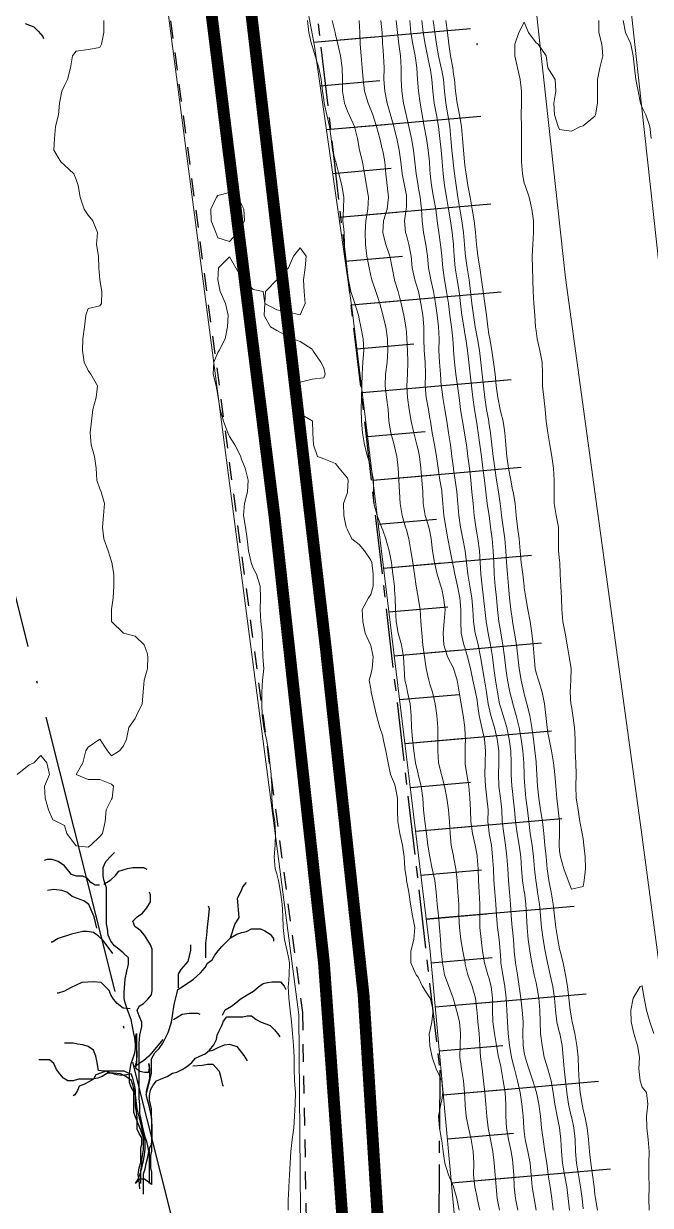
# Model space of a CAD drawing. Header units: centimetres. Extents: x 0 to 642158, y -847 to 649707.
# Drawn here: x 617096.5 to 617123.1, y 621126.5 to 621176.6 of the extents above; entities that cross this region are included whole.
import ezdxf

# ---------------------------------------------------------------- set-up
doc = ezdxf.new("R2010")
doc.units = ezdxf.units.CM
doc.header["$MEASUREMENT"] = 0
for name, pattern in [('ACAD_ISO04W100', [30, 24, -3, 0, -3]), ('CENTERX2', [4, 2.5, -0.5, 0.5, -0.5]), ('JIS_02_0.7', [1.35, 0.75, -0.6])]:
    doc.linetypes.add(name, pattern=pattern)
for name, color, linetype, lineweight in [('MEV_environnement_V', 7, 'Continuous', 20), ('MEV_schema paysager_V', 7, 'Continuous', 20), ('MEV_vegetal_V', 7, 'Continuous', 25), ('WAL_parcellaire agricole', 7, 'JIS_02_0.7', 25), ('WAL_topographie 0.5', 253, 'Continuous', 20)]:
    doc.layers.add(name, color=color, linetype=linetype, lineweight=lineweight)
doc.layers.add('MEV_schema paysager_Ha', color=7, linetype='Continuous', lineweight=25, transparency=0.13)
doc.layers.add('SPW_parcellaire cadastral', color=7, linetype='CENTERX2', lineweight=25, true_color=0xff0542)
doc.linetypes.add('FENCELINE1', pattern='A,6.35,-2.54,[133,ltypeshp.shx,S=2.54,R=0,X=-2.54,Y=0],-2.54,25.4', length=36.83)
doc.linetypes.add('TRACKS', pattern='A,0.15,[130,ltypeshp.shx,S=0.25,R=0,X=0,Y=0],0.15', length=0.3)
picture_1 = doc.add_image_def('image2.png', size_in_pixel=(6614, 11023))

# ---------------------------------------------------------------- blocks, each defined once
blk = doc.blocks.new('legende vegetal')
at = {"linetype": 'ACAD_ISO04W100', "ltscale": 0.5}
blk.add_lwpolyline([(617086.327, 621190.92), (617103.054, 621124.304)], dxfattribs=at)
at = {"layer": 'MEV_vegetal_V'}
for points in [[(617096.481, 621176.44), (617096.668, 621176.365), (617096.854, 621176.291), (617097.041, 621176.104), (617097.227, 621175.881), (617097.265, 621175.806)], [(617099.638, 621139.862), (617099.451, 621139.862), (617099.265, 621139.974), (617099.115, 621140.16), (617098.929, 621140.235), (617098.668, 621140.235), (617098.444, 621140.309), (617098.146, 621140.682), (617097.885, 621140.869), (617097.624, 621140.943), (617097.4, 621140.943), (617097.288, 621140.906)], [(617101.39, 621127.189), (617101.39, 621127.748), (617101.428, 621127.972), (617101.428, 621128.195), (617101.465, 621128.382), (617101.502, 621128.643), (617101.502, 621129.127), (617101.39, 621129.462), (617101.278, 621129.723), (617101.166, 621130.022), (617101.092, 621130.208), (617101.092, 621131.103), (617100.98, 621131.289), (617100.905, 621131.475), (617100.905, 621131.885), (617100.98, 621132.295), (617101.055, 621132.482), (617101.129, 621132.743), (617101.166, 621132.929), (617101.166, 621133.115), (617101.129, 621133.376), (617101.092, 621133.563), (617101.017, 621133.936), (617100.98, 621134.159), (617100.905, 621134.346), (617100.831, 621134.569), (617100.719, 621134.867), (617100.681, 621135.054), (617100.681, 621135.315), (617100.719, 621135.874), (617100.794, 621136.209), (617100.868, 621136.508), (617100.868, 621136.769), (617100.644, 621136.992), (617100.458, 621137.141), (617100.271, 621137.29), (617100.123, 621137.477), (617100.01, 621137.738), (617099.973, 621137.999), (617099.936, 621138.222), (617099.936, 621139.75), (617099.824, 621140.086), (617099.787, 621140.272), (617099.787, 621140.608), (617099.899, 621140.869), (617100.123, 621141.092), (617100.271, 621141.241)], [(617099.824, 621139.899), (617100.123, 621140.086), (617100.309, 621140.272), (617100.458, 621140.459), (617100.831, 621140.57), (617101.055, 621140.608), (617101.502, 621140.608), (617101.651, 621140.533)], [(617105.194, 621137.626), (617105.38, 621138.185), (617105.566, 621138.483), (617105.492, 621139.303), (617105.641, 621139.601), (617105.716, 621139.788), (617105.865, 621139.974)], [(617099.526, 621138.036), (617099.414, 621138.52), (617099.19, 621139.042), (617098.966, 621139.191), (617098.668, 621139.303), (617098.481, 621139.378), (617098.258, 621139.564), (617098.034, 621139.638), (617097.699, 621139.676), (617097.438, 621139.638)], [(617101.502, 621126.742), (617101.502, 621127.599), (617101.576, 621127.823), (617101.614, 621128.046), (617101.689, 621128.307), (617101.726, 621128.568), (617101.689, 621128.792), (617101.651, 621128.978), (617101.576, 621129.164), (617101.502, 621129.462), (617101.465, 621129.649), (617101.39, 621129.984), (617101.353, 621130.171), (617101.353, 621130.543), (617101.315, 621130.804), (617101.315, 621133.153), (617101.353, 621133.488), (617101.39, 621133.675), (617101.428, 621133.861), (617101.428, 621134.047), (617101.315, 621134.308), (617101.241, 621134.532), (617101.315, 621134.718), (617101.502, 621134.83), (617101.689, 621135.017), (617101.838, 621135.203), (617101.875, 621135.389), (617101.875, 621137.141), (617101.8, 621137.328), (617101.689, 621137.514), (617101.539, 621137.738), (617101.39, 621137.924), (617101.129, 621138.11), (617101.055, 621138.334), (617101.241, 621138.52), (617101.465, 621138.67), (617101.651, 621138.893), (617101.8, 621139.154), (617101.8, 621139.452), (617101.763, 621139.564)], [(617104.149, 621136.769), (617104.149, 621137.402), (617104.187, 621137.738), (617104.224, 621138.073), (617104.261, 621138.446), (617104.299, 621138.856), (617104.261, 621138.967)], [(617100.197, 621136.955), (617099.787, 621137.514), (617099.6, 621137.7), (617099.376, 621137.85), (617099.115, 621137.887), (617098.929, 621137.887), (617098.444, 621137.775), (617097.885, 621137.589), (617097.624, 621137.439), (617097.587, 621137.439)], [(617101.614, 621130.953), (617101.726, 621131.401), (617101.838, 621131.885), (617101.838, 621132.482), (617101.987, 621132.743), (617102.173, 621132.929), (617102.323, 621133.153), (617102.546, 621133.6), (617102.695, 621134.047), (617102.733, 621134.308), (617102.807, 621134.793), (617102.919, 621135.24), (617102.956, 621135.427), (617103.18, 621135.576), (617103.628, 621135.874), (617103.926, 621136.135), (617104.112, 621136.358), (617104.224, 621136.545), (617104.41, 621136.694), (617104.523, 621136.88), (617104.671, 621137.067), (617104.821, 621137.253), (617105.007, 621137.439), (617105.194, 621137.626), (617105.455, 621137.775), (617105.678, 621137.85), (617105.865, 621137.887), (617106.089, 621137.999), (617106.461, 621137.999), (617106.648, 621137.924), (617106.871, 621137.775), (617107.021, 621137.589), (617107.021, 621137.477)], [(617102.994, 621135.501), (617102.994, 621136.098), (617103.105, 621136.284), (617103.404, 621136.619), (617103.515, 621137.104), (617103.515, 621137.328)], [(617100.943, 621134.606), (617100.644, 621134.644), (617100.383, 621134.83), (617100.234, 621135.017), (617100.123, 621135.203), (617100.048, 621135.389), (617099.712, 621135.725), (617099.376, 621135.762), (617098.892, 621135.725), (617098.407, 621135.501), (617098.146, 621135.352), (617097.885, 621135.277), (617097.848, 621135.277)], [(617104.858, 621134.346), (617104.97, 621134.569), (617105.231, 621134.718), (617105.418, 621134.867), (617105.604, 621135.017), (617105.902, 621135.203), (617106.163, 621135.352), (617106.387, 621135.538), (617106.573, 621135.687), (617106.76, 621135.725), (617106.946, 621135.762), (617107.319, 621135.762), (617107.468, 621135.576), (617107.543, 621135.427)], [(617101.763, 621127.189), (617101.763, 621128.68), (617101.838, 621128.866), (617101.875, 621129.09), (617101.875, 621129.611), (617101.838, 621130.059), (617101.838, 621130.357), (617101.763, 621130.73), (617101.763, 621130.916), (617101.8, 621131.177), (617101.912, 621131.363), (617102.061, 621131.55), (617102.323, 621131.662), (617102.509, 621131.736), (617102.733, 621131.885), (617102.919, 621131.923), (617103.143, 621132.034), (617103.329, 621132.146), (617103.553, 621132.333), (617103.702, 621132.519), (617103.889, 621132.594), (617104.112, 621132.705), (617104.299, 621132.855), (617104.485, 621133.078), (617104.597, 621133.302), (617104.634, 621133.488), (617104.709, 621133.675), (617104.821, 621133.898), (617104.895, 621134.085), (617105.044, 621134.271), (617105.716, 621134.271), (617105.902, 621134.308), (617106.089, 621134.308), (617106.275, 621134.159), (617106.499, 621134.047), (617106.685, 621133.973), (617106.871, 621133.898), (617107.058, 621133.712), (617107.244, 621133.488), (617107.282, 621133.414)], [(617102.77, 621134.159), (617103.143, 621134.383), (617103.441, 621134.42), (617103.814, 621134.42), (617103.889, 621134.383)], [(617102.323, 621133.302), (617101.912, 621132.817), (617101.726, 621132.594), (617101.502, 621132.407), (617101.315, 621132.295), (617101.129, 621132.146), (617101.204, 621132.333), (617101.241, 621132.594), (617101.241, 621132.78), (617101.204, 621132.966), (617101.204, 621133.19), (617101.166, 621133.376), (617101.204, 621133.563), (617101.204, 621132.37), (617101.166, 621132.109), (617101.353, 621131.96), (617101.539, 621131.923), (617101.726, 621131.923), (617101.763, 621132.109), (617101.726, 621132.295), (617101.763, 621132.072), (617101.763, 621131.662), (617101.689, 621131.363), (617101.614, 621131.103), (617101.614, 621130.916), (617101.726, 621130.506), (617101.838, 621129.947), (617101.838, 621128.568), (617101.8, 621128.382), (617101.8, 621127.86), (617101.838, 621127.673), (617101.838, 621127.152), (617101.539, 621127.375), (617101.353, 621127.375), (617101.166, 621127.189), (617101.278, 621127.375), (617101.39, 621127.673), (617101.428, 621127.86), (617101.502, 621128.158), (617101.539, 621128.419), (617101.576, 621128.643), (617101.576, 621129.015), (617101.465, 621129.425), (617101.39, 621129.761), (617101.315, 621130.022), (617101.241, 621130.357), (617101.166, 621130.953), (617101.166, 621131.14), (617101.129, 621131.326), (617101.055, 621131.662), (617100.98, 621131.848), (617100.794, 621131.811), (617100.57, 621131.774), (617100.383, 621131.811), (617100.123, 621131.885), (617099.899, 621131.96), (617099.675, 621131.885), (617099.488, 621131.811), (617099.376, 621131.624), (617099.19, 621131.513), (617098.966, 621131.401), (617098.78, 621131.326), (617098.705, 621131.14), (617098.594, 621130.953), (617098.519, 621130.916)], [(617100.868, 621131.885), (617100.681, 621131.96), (617099.824, 621131.96), (617099.6, 621131.997), (617099.526, 621132.407), (617099.488, 621132.594), (617099.376, 621132.855), (617099.153, 621133.004), (617098.929, 621133.078), (617098.705, 621133.115), (617098.519, 621133.153), (617098.146, 621133.153)], [(617104.261, 621132.817), (617104.448, 621132.855), (617104.671, 621132.966), (617104.933, 621133.078), (617105.156, 621133.115), (617105.455, 621133.004), (617105.753, 621132.631), (617105.902, 621132.407)], [(617101.353, 621126.965), (617101.315, 621127.338), (617101.278, 621127.562), (617101.315, 621127.86), (617101.39, 621128.083), (617101.39, 621128.68), (617101.428, 621128.866), (617101.428, 621129.127), (617101.315, 621129.313), (617101.241, 621129.5), (617101.241, 621129.984), (617101.204, 621130.245), (617101.166, 621130.469), (617101.166, 621130.916), (617101.092, 621131.214), (617101.055, 621131.401), (617100.98, 621131.587), (617100.756, 621131.736), (617100.533, 621131.848), (617100.234, 621131.885), (617099.973, 621131.885), (617099.749, 621131.736), (617099.563, 621131.662), (617099.302, 621131.624), (617098.743, 621131.624), (617098.519, 621131.55), (617098.295, 621131.55), (617098.109, 621131.662), (617097.96, 621131.848), (617097.81, 621132.034), (617097.699, 621132.295), (617097.512, 621132.444), (617097.065, 621132.444)], [(617103.59, 621132.184), (617104, 621132.221), (617104.224, 621132.258), (617104.448, 621132.258), (617104.709, 621131.96), (617104.784, 621131.699), (617104.858, 621131.363), (617104.895, 621131.326)]]:
    blk.add_lwpolyline(points, dxfattribs=at)

msp = doc.modelspace()

# ---------------------------------------------------------------- hatches: boundary and pattern name
at = {"layer": 'MEV_schema paysager_Ha', "transparency": 33554687}
h = msp.add_hatch(dxfattribs=at)
h.set_pattern_fill('ANSI31', color=60, scale=30, angle=320)
h.paths.add_polyline_path([(617170.419, 620834.567), (617172.651, 620836.166), (617173.767, 620838.36), (617176.52, 620837.394), (617174.806, 620846.341), (617170.861, 620863.855), (617160.166, 620908.624), (617154.776, 620933.562), (617146.673, 620971.647), (617141.556, 621000.514), (617137.768, 621021.34), (617128.09, 621079.063), (617126.156, 621093.864), (617119.316, 621143.104), (617111.792, 621208.391), (617108.156, 621251.964), (617106.162, 621276.436), (617103.961, 621303.676), (617102.134, 621336.288), (617100.135, 621389.845), (617096.516, 621463.981), (617093.32, 621529.296), (617090.317, 621582.148), (617088.875, 621608.789), (617089.552, 621610.434), (617091.584, 621610.24), (617079.838, 621624.63), (617079.15, 621614.869), (617077.224, 621610.745), (617075.161, 621604.283), (617075.024, 621597.272), (617074.199, 621592.185), (617074.199, 621587.785), (617073.373, 621584.761), (617071.723, 621576.1), (617070.554, 621571.223), (617069.004, 621567.237), (617065.792, 621560.483), (617065.459, 621555.39), (617064.352, 621548.747), (617063.248, 621545.861), (617063.538, 621539.763), (617064.894, 621531.341), (617066.831, 621523.888), (617067.993, 621518.758), (617069.311, 621511.094), (617070.285, 621505.466), (617073.425, 621497.132), (617077.756, 621487.932), (617080.679, 621477.434), (617081.545, 621462.498), (617082.024, 621453.112), (617079.891, 621448.421), (617077.757, 621439.358), (617074.131, 621434.987), (617070.825, 621431.469), (617069.438, 621426.671), (617071.018, 621420.988), (617073.27, 621414.516), (617077.07, 621409.311), (617077.914, 621402.699), (617079.322, 621395.946), (617077.774, 621388.912), (617077.028, 621379.272), (617077.18, 621366.49), (617077.637, 621354.926), (617081.138, 621345.34), (617084.667, 621339.141), (617088.419, 621332.55), (617091.943, 621324.141), (617093.489, 621313.549), (617093.991, 621301.308), (617095.095, 621293.181), (617098.226, 621286.522), (617098.599, 621269.214), (617098.32, 621260.56), (617100.919, 621240.097), (617102.163, 621224.304), (617102.661, 621213.61), (617104.31, 621203.418), (617105.03, 621196.058), (617108.853, 621175.666), (617110.452, 621164.481), (617113.761, 621137.233), (617115.569, 621117.477), (617117.489, 621112.22), (617116.988, 621109.132), (617114.316, 621105.794), (617111.985, 621102.229), (617112.056, 621101.1), (617120.765, 621101.771), (617121.63, 621095.928), (617112.376, 621095.304), (617112.524, 621092.145), (617113.883, 621089.004), (617118.105, 621088.839), (617120.775, 621088.744), (617122.967, 621085.98), (617123.825, 621080.262), (617124.207, 621073.973), (617125.553, 621066.79), (617126.9, 621057.169), (617128.055, 621049.377), (617129.783, 621041.532), (617130.994, 621026.347), (617134.207, 621004.931), (617136.145, 620988.525), (617136.031, 620979.069), (617142.374, 620949.543), (617145.918, 620930.208), (617153.153, 620899.212), (617158.672, 620872.657), (617161.08, 620858.212), (617163.85, 620847.016), (617167.101, 620840.155), (617169.922, 620834.909)])
h = msp.add_hatch(dxfattribs=at)
h.set_pattern_fill('ANSI31', color=60, scale=15, angle=320)
h.paths.add_polyline_path([(617170.419, 620834.567), (617172.651, 620836.166), (617173.767, 620838.36), (617172.164, 620839.948), (617169.222, 620844.997), (617165.011, 620861.103), (617155.295, 620905.773), (617149.967, 620930.558), (617141.637, 620968.956), (617138.302, 620999.865), (617134.651, 621021.029), (617125.75, 621078.391), (617121.772, 621092.578), (617115.806, 621141.831), (617107.516, 621206.061), (617103.711, 621250.656), (617102.096, 621275.072), (617098.522, 621305.188), (617095.036, 621336.316), (617086.438, 621359.081), (617085.934, 621388.312), (617080.11, 621426.004), (617086.838, 621442.658), (617088.578, 621463.389), (617083.681, 621500.211), (617076.945, 621529.071), (617073.11, 621552.713), (617080.742, 621582.645), (617082.21, 621610.23), (617089.552, 621610.434), (617091.584, 621610.24), (617079.838, 621624.63), (617079.15, 621614.869), (617077.224, 621610.745), (617075.161, 621604.283), (617075.024, 621597.272), (617074.199, 621592.185), (617074.199, 621587.785), (617073.373, 621584.761), (617071.723, 621576.1), (617070.554, 621571.223), (617069.004, 621567.237), (617065.792, 621560.483), (617065.459, 621555.39), (617064.352, 621548.747), (617063.248, 621545.861), (617063.538, 621539.763), (617064.894, 621531.341), (617066.831, 621523.888), (617067.993, 621518.758), (617069.311, 621511.094), (617070.285, 621505.466), (617073.425, 621497.132), (617077.756, 621487.932), (617080.679, 621477.434), (617081.545, 621462.498), (617082.024, 621453.112), (617079.891, 621448.421), (617077.757, 621439.358), (617074.131, 621434.987), (617070.825, 621431.469), (617069.438, 621426.671), (617071.018, 621420.988), (617073.27, 621414.516), (617077.07, 621409.311), (617077.914, 621402.699), (617079.322, 621395.946), (617077.774, 621388.912), (617077.028, 621379.272), (617077.18, 621366.49), (617077.637, 621354.926), (617081.138, 621345.34), (617084.667, 621339.141), (617088.419, 621332.55), (617091.943, 621324.141), (617093.489, 621313.549), (617093.991, 621301.308), (617095.095, 621293.181), (617098.226, 621286.522), (617098.599, 621269.214), (617098.32, 621260.56), (617100.919, 621240.097), (617102.163, 621224.304), (617102.661, 621213.61), (617104.31, 621203.418), (617105.03, 621196.058), (617108.853, 621175.666), (617110.452, 621164.481), (617113.761, 621137.233), (617115.569, 621117.477), (617117.489, 621112.22), (617116.988, 621109.132), (617114.316, 621105.794), (617111.985, 621102.229), (617112.056, 621101.1), (617120.765, 621101.771), (617121.63, 621095.928), (617112.376, 621095.304), (617112.524, 621092.145), (617113.883, 621089.004), (617118.105, 621088.839), (617120.775, 621088.744), (617122.967, 621085.98), (617123.825, 621080.262), (617124.207, 621073.973), (617125.553, 621066.79), (617126.9, 621057.169), (617128.055, 621049.377), (617129.783, 621041.532), (617130.994, 621026.347), (617134.207, 621004.931), (617136.145, 620988.525), (617136.031, 620979.069), (617142.374, 620949.543), (617145.918, 620930.208), (617153.153, 620899.212), (617158.672, 620872.657), (617161.08, 620858.212), (617163.85, 620847.016), (617167.101, 620840.155), (617169.922, 620834.909)])

# ---------------------------------------------------------------- linework, layer by layer
at = {"layer": 'MEV_environnement_V', "linetype": 'TRACKS', "ltscale": 3}
for points in [[(617192.692, 620793.816), (617187.462, 620812.038), (617180.212, 620839.014), (617172.287, 620871.053), (617164.867, 620902.923), (617159.638, 620927.214), (617155.59, 620944.754), (617147.16, 620985.388), (617137.717, 621040.025), (617132.657, 621071.9), (617128.273, 621100.567), (617122.707, 621142.396), (617119.503, 621165.835), (617115.794, 621199.724), (617111.915, 621241.714)], [(617196.551, 620794.87), (617191.316, 620813.109), (617184.085, 620840.014), (617176.176, 620871.986), (617168.771, 620903.798), (617163.542, 620928.084), (617159.498, 620945.611), (617151.09, 620986.135), (617141.663, 621040.679), (617136.609, 621072.516), (617132.233, 621101.133), (617126.671, 621142.93), (617123.473, 621166.323), (617119.773, 621200.126), (617115.901, 621242.044)]]:
    msp.add_lwpolyline(points, dxfattribs=at)
at = {"layer": 'MEV_schema paysager_V', "color": 60, "const_width": 0.5}
for points in [[(617110.277, 621100.618), (617111.124, 621109.529), (617111.382, 621116.71), (617111.574, 621125.307), (617110.935, 621135.4), (617109.34, 621150.055), (617106.104, 621177.648), (617104.154, 621190.505), (617102.541, 621197.282), (617100.539, 621209.483), (617096.053, 621236.837), (617089.623, 621273.757), (617077.79, 621343.258), (617071.163, 621389.516)], [(617108.822, 621103.031), (617109.811, 621117.869), (617110.075, 621125.387), (617109.255, 621136.748), (617107.17, 621155.599), (617105.176, 621171.458), (617103.362, 621186.14), (617101.579, 621194.056), (617099.483, 621205.218), (617096.884, 621218.628), (617084.5, 621288.232), (617075.813, 621343.77), (617069.415, 621389.248)]]:
    msp.add_lwpolyline(points, dxfattribs=at)
at = {"layer": 'MEV_schema paysager_V', "color": 60}
msp.add_lwpolyline([(617100.919, 621240.097), (617102.163, 621224.304), (617102.661, 621213.61), (617104.31, 621203.418), (617105.03, 621196.058), (617108.853, 621175.666), (617110.452, 621164.481), (617113.761, 621137.233), (617115.569, 621117.477), (617117.489, 621112.22), (617116.988, 621109.132), (617114.316, 621105.794), (617111.985, 621102.229), (617112.247, 621098.038), (617112.524, 621092.145), (617113.883, 621089.004), (617118.105, 621088.839), (617120.775, 621088.744), (617122.967, 621085.98), (617123.825, 621080.262)], dxfattribs=at)
at = {"layer": 'MEV_schema paysager_V', "linetype": 'FENCELINE1', "ltscale": 0.2}
msp.add_lwpolyline([(617012.556, 621098.808), (617017.124, 621100.274), (617035.425, 621105.203), (617048.358, 621107.765), (617060.48, 621109.263), (617075.189, 621112.192), (617090.707, 621113.013), (617098.807, 621109.562), (617108.408, 621109.411), (617108.184, 621134.542), (617100.574, 621193.043), (617092.984, 621204.406)], dxfattribs=at)
at = {"layer": 'SPW_parcellaire cadastral'}
msp.add_lwpolyline([(616994.605, 621177.519), (617101.744, 621209.692), (617108.204, 621183.566), (617114.167, 621132.194), (617114.044, 621114.087), (617104.942, 621112.931), (617106.329, 621101.826), (617102.164, 621101.35), (617097.498, 621100.817), (617093.386, 621100.347), (617089.976, 621099.958), (617089.691, 621103.189), (617089.367, 621106.834), (617082.263, 621106.533), (617082.447, 621102.652), (617086.142, 621102.81), (617086.44, 621099.629), (617087.831, 621084.789), (617029.209, 621079.753), (617029.24, 621079.171), (617022.163, 621077.64)], dxfattribs=at)
at = {"layer": 'WAL_parcellaire agricole'}
msp.add_lwpolyline([(617081.824, 621276.897), (617100.262, 621195.472), (617108.341, 621134.652), (617108.844, 621106.902), (617099.094, 621109.401), (617070.416, 621108.969), (617065.416, 621105.397), (617060.988, 621103.54), (617054.345, 621104.039), (617051.631, 621105.753), (617042.845, 621103.895), (617012.847, 621093.891)], dxfattribs=at)
at = {"layer": 'WAL_topographie 0.5'}
for points in [[(617096.25, 621144.75), (617096.75, 621145.159), (617096.95, 621145.25), (617097.25, 621145.55), (617097.5, 621145.25), (617097.613, 621144.75), (617097.397, 621144.25), (617097.432, 621143.75), (617097.573, 621143.25), (617097.75, 621142.821), (617097.917, 621142.75), (617098.25, 621142.583), (617098.355, 621142.25), (617098.712, 621141.75), (617098.75, 621141.724), (617099.25, 621141.659), (617099.368, 621141.75), (617099.75, 621142.111), (617099.859, 621142.25), (617099.981, 621142.75), (617100.011, 621143.25), (617100.25, 621143.708), (617100.278, 621143.75), (617100.333, 621144.25), (617100.25, 621144.333), (617099.75, 621144.544), (617099.25, 621144.536), (617098.75, 621144.75), (617098.75, 621144.75), (617098.75, 621144.75), (617099.025, 621145.25), (617099.15, 621145.75), (617099.25, 621145.906), (617099.75, 621146.25), (617099.75, 621146.25), (617099.75, 621146.25), (617100.073, 621145.75), (617100.25, 621145.536), (617100.583, 621145.75), (617100.75, 621145.964), (617100.875, 621146.25), (617100.985, 621146.75), (617101.25, 621147.125), (617101.3, 621147.25), (617101.538, 621147.75), (617101.593, 621148.25), (617101.636, 621148.75), (617101.75, 621149.194), (617101.765, 621149.25), (617101.788, 621149.75), (617101.75, 621149.917), (617101.63, 621150.25), (617101.25, 621150.615), (617100.75, 621150.75), (617100.75, 621150.75), (617100.25, 621151.25), (617100.25, 621151.25), (617100.25, 621151.75), (617100.25, 621151.75), (617100.315, 621152.25), (617100.346, 621152.75), (617100.341, 621153.25), (617100.264, 621153.75), (617100.25, 621153.792), (617100.097, 621154.25), (617099.926, 621154.75), (617099.864, 621155.25), (617099.904, 621155.75), (617099.944, 621156.25), (617099.806, 621156.75), (617099.75, 621156.875), (617099.622, 621157.25), (617099.589, 621157.75), (617099.517, 621158.25), (617099.387, 621158.75), (617099.339, 621159.25), (617099.39, 621159.75), (617099.457, 621160.25), (617099.589, 621160.75), (617099.652, 621161.25), (617099.371, 621161.75), (617099.25, 621161.893), (617099.086, 621162.25), (617099.012, 621162.75), (617099.025, 621163.25), (617099.097, 621163.75), (617099.15, 621164.25), (617099.25, 621164.528), (617099.75, 621164.643), (617099.815, 621164.75), (617099.841, 621165.25), (617099.75, 621165.75), (617099.75, 621165.75), (617099.7, 621166.25), (617099.694, 621166.75), (617099.603, 621167.25), (617099.655, 621167.75), (617099.454, 621168.25), (617099.25, 621168.487), (617099.083, 621168.75), (617098.922, 621169.25), (617098.827, 621169.75), (617098.75, 621170), (617098.65, 621170.25), (617098.25, 621170.613), (617098.092, 621170.75), (617097.803, 621171.25), (617097.833, 621171.75), (617097.875, 621172.25), (617097.993, 621172.75), (617098.042, 621173.25), (617098.133, 621173.75), (617098.25, 621174), (617098.385, 621174.25), (617098.5, 621174.75), (617098.583, 621175.25), (617098.75, 621175.45), (617099.25, 621175.531), (617099.75, 621175.611), (617099.819, 621175.75), (617099.917, 621176.25), (617099.926, 621176.75)], [(617108.554, 621176.75), (617108.611, 621176.25), (617108.724, 621175.75), (617108.75, 621175.678), (617108.88, 621175.25), (617109.036, 621174.75), (617109.136, 621174.25), (617109.189, 621173.75), (617109.25, 621173.383), (617109.267, 621173.25), (617109.371, 621172.75), (617109.485, 621172.25), (617109.554, 621171.75), (617109.617, 621171.25), (617109.75, 621170.772), (617109.756, 621170.75), (617109.892, 621170.25), (617110.013, 621169.75), (617110.105, 621169.25), (617110.078, 621168.75), (617110.058, 621168.25), (617110.106, 621167.75), (617110.128, 621167.25), (617110.132, 621166.75), (617110.2, 621166.25), (617110.25, 621165.981), (617110.292, 621165.75), (617110.388, 621165.25), (617110.567, 621164.75), (617110.716, 621164.25), (617110.75, 621164.099), (617110.816, 621163.75), (617110.915, 621163.25), (617110.951, 621162.75), (617110.91, 621162.25), (617110.875, 621161.75), (617110.865, 621161.25), (617110.844, 621160.75), (617110.829, 621160.25), (617110.845, 621159.75), (617110.89, 621159.25), (617110.971, 621158.75), (617111.107, 621158.25), (617111.25, 621157.793), (617111.262, 621157.75), (617111.356, 621157.25), (617111.355, 621156.75), (617111.372, 621156.25), (617111.512, 621155.75), (617111.698, 621155.25), (617111.75, 621155.119), (617111.873, 621154.75), (617112.023, 621154.25), (617112.116, 621153.75), (617112.182, 621153.25), (617112.241, 621152.75), (617112.25, 621152.595), (617112.275, 621152.25), (617112.292, 621151.75), (617112.32, 621151.25), (617112.404, 621150.75), (617112.54, 621150.25), (617112.628, 621149.75), (617112.653, 621149.25), (617112.692, 621148.75), (617112.75, 621148.5), (617112.803, 621148.25), (617112.909, 621147.75), (617112.951, 621147.25), (617112.968, 621146.75), (617113.005, 621146.25), (617113.061, 621145.75), (617113.139, 621145.25), (617113.25, 621144.776), (617113.256, 621144.75), (617113.376, 621144.25), (617113.442, 621143.75), (617113.474, 621143.25), (617113.535, 621142.75), (617113.6, 621142.25), (617113.663, 621141.75), (617113.75, 621141.25), (617113.75, 621141.25), (617113.848, 621140.75), (617113.951, 621140.25), (617114.019, 621139.75), (617114.059, 621139.25), (617114.108, 621138.75), (617114.155, 621138.25), (617114.192, 621137.75), (617114.228, 621137.25), (617114.25, 621137.038), (617114.278, 621136.75), (617114.372, 621136.25), (617114.545, 621135.75), (617114.734, 621135.25), (617114.75, 621135.195), (617114.88, 621134.75), (617114.997, 621134.25), (617115.051, 621133.75), (617115.027, 621133.25), (617115.022, 621132.75), (617115.083, 621132.25), (617115.168, 621131.75), (617115.222, 621131.25), (617115.246, 621130.75), (617115.25, 621130.693), (617115.284, 621130.25), (617115.379, 621129.75), (617115.501, 621129.25), (617115.585, 621128.75), (617115.605, 621128.25), (617115.602, 621127.75), (617115.658, 621127.25), (617115.75, 621126.792), (617115.758, 621126.75), (617115.869, 621126.25)], [(617109.602, 621176.75), (617109.725, 621176.25), (617109.75, 621176.159), (617109.847, 621175.75), (617109.951, 621175.25), (617110.03, 621174.75), (617110.037, 621174.25), (617110.039, 621173.75), (617110.126, 621173.25), (617110.25, 621172.908), (617110.322, 621172.75), (617110.549, 621172.25), (617110.671, 621171.75), (617110.75, 621171.335), (617110.765, 621171.25), (617110.883, 621170.75), (617110.97, 621170.25), (617111.057, 621169.75), (617111.146, 621169.25), (617111.12, 621168.75), (617111.025, 621168.25), (617111.002, 621167.75), (617111.023, 621167.25), (617111.074, 621166.75), (617111.174, 621166.25), (617111.25, 621165.915), (617111.286, 621165.75), (617111.459, 621165.25), (617111.622, 621164.75), (617111.75, 621164.267), (617111.754, 621164.25), (617111.879, 621163.75), (617111.945, 621163.25), (617111.961, 621162.75), (617111.929, 621162.25), (617111.867, 621161.75), (617111.855, 621161.25), (617111.911, 621160.75), (617111.972, 621160.25), (617112.013, 621159.75), (617112.098, 621159.25), (617112.231, 621158.75), (617112.25, 621158.673), (617112.341, 621158.25), (617112.405, 621157.75), (617112.435, 621157.25), (617112.453, 621156.75), (617112.481, 621156.25), (617112.57, 621155.75), (617112.72, 621155.25), (617112.75, 621155.13), (617112.849, 621154.75), (617112.94, 621154.25), (617113.025, 621153.75), (617113.094, 621153.25), (617113.167, 621152.75), (617113.25, 621152.278), (617113.255, 621152.25), (617113.33, 621151.75), (617113.366, 621151.25), (617113.401, 621150.75), (617113.455, 621150.25), (617113.514, 621149.75), (617113.584, 621149.25), (617113.702, 621148.75), (617113.75, 621148.585), (617113.861, 621148.25), (617113.969, 621147.75), (617114.041, 621147.25), (617114.082, 621146.75), (617114.088, 621146.25), (617114.082, 621145.75), (617114.12, 621145.25), (617114.235, 621144.75), (617114.25, 621144.689), (617114.368, 621144.25), (617114.463, 621143.75), (617114.536, 621143.25), (617114.584, 621142.75), (617114.604, 621142.25), (617114.653, 621141.75), (617114.75, 621141.278), (617114.756, 621141.25), (617114.852, 621140.75), (617114.902, 621140.25), (617114.94, 621139.75), (617114.969, 621139.25), (617114.977, 621138.75), (617114.999, 621138.25), (617115.059, 621137.75), (617115.142, 621137.25), (617115.238, 621136.75), (617115.25, 621136.701), (617115.355, 621136.25), (617115.537, 621135.75), (617115.682, 621135.25), (617115.734, 621134.75), (617115.75, 621134.627), (617115.787, 621134.25), (617115.844, 621133.75), (617115.868, 621133.25), (617115.894, 621132.75), (617115.963, 621132.25), (617116.027, 621131.75), (617116.073, 621131.25), (617116.114, 621130.75), (617116.157, 621130.25), (617116.223, 621129.75), (617116.25, 621129.607), (617116.317, 621129.25), (617116.416, 621128.75), (617116.473, 621128.25), (617116.517, 621127.75), (617116.565, 621127.25), (617116.602, 621126.75), (617116.707, 621126.25)], [(617110.755, 621176.75), (617110.783, 621176.25), (617110.787, 621175.75), (617110.829, 621175.25), (617110.881, 621174.75), (617110.913, 621174.25), (617110.977, 621173.75), (617111.129, 621173.25), (617111.25, 621172.963), (617111.322, 621172.75), (617111.49, 621172.25), (617111.622, 621171.75), (617111.744, 621171.25), (617111.75, 621171.224), (617111.835, 621170.75), (617111.886, 621170.25), (617111.94, 621169.75), (617111.997, 621169.25), (617111.93, 621168.75), (617111.785, 621168.25), (617111.75, 621167.765), (617111.749, 621167.75), (617111.75, 621167.745), (617111.875, 621167.25), (617112.046, 621166.75), (617112.143, 621166.25), (617112.246, 621165.75), (617112.25, 621165.738), (617112.396, 621165.25), (617112.527, 621164.75), (617112.644, 621164.25), (617112.729, 621163.75), (617112.75, 621163.523), (617112.772, 621163.25), (617112.801, 621162.75), (617112.816, 621162.25), (617112.796, 621161.75), (617112.771, 621161.25), (617112.797, 621160.75), (617112.869, 621160.25), (617112.956, 621159.75), (617113.066, 621159.25), (617113.2, 621158.75), (617113.25, 621158.536), (617113.307, 621158.25), (617113.366, 621157.75), (617113.407, 621157.25), (617113.446, 621156.75), (617113.469, 621156.25), (617113.546, 621155.75), (617113.707, 621155.25), (617113.75, 621155.066), (617113.808, 621154.75), (617113.859, 621154.25), (617113.937, 621153.75), (617114.058, 621153.25), (617114.211, 621152.75), (617114.25, 621152.611), (617114.33, 621152.25), (617114.389, 621151.75), (617114.359, 621151.25), (617114.308, 621150.75), (617114.339, 621150.25), (617114.495, 621149.75), (617114.75, 621149.263), (617114.755, 621149.25), (617114.901, 621148.75), (617114.989, 621148.25), (617115.079, 621147.75), (617115.161, 621147.25), (617115.227, 621146.75), (617115.25, 621146.423), (617115.261, 621146.25), (617115.25, 621145.95), (617115.24, 621145.75), (617115.238, 621145.25), (617115.25, 621145.187), (617115.313, 621144.75), (617115.395, 621144.25), (617115.444, 621143.75), (617115.47, 621143.25), (617115.491, 621142.75), (617115.552, 621142.25), (617115.664, 621141.75), (617115.75, 621141.316), (617115.76, 621141.25), (617115.799, 621140.75), (617115.807, 621140.25), (617115.833, 621139.75), (617115.868, 621139.25), (617115.862, 621138.75), (617115.865, 621138.25), (617115.916, 621137.75), (617115.984, 621137.25), (617116.058, 621136.75), (617116.205, 621136.25), (617116.25, 621136.129), (617116.353, 621135.75), (617116.41, 621135.25), (617116.409, 621134.75), (617116.423, 621134.25), (617116.492, 621133.75), (617116.572, 621133.25), (617116.661, 621132.75), (617116.75, 621132.366), (617116.772, 621132.25), (617116.862, 621131.75), (617116.937, 621131.25), (617116.965, 621130.75), (617116.963, 621130.25), (617116.994, 621129.75), (617117.085, 621129.25), (617117.197, 621128.75), (617117.25, 621128.397), (617117.271, 621128.25), (617117.303, 621127.75), (617117.325, 621127.25), (617117.376, 621126.75), (617117.481, 621126.25)], [(617111.669, 621176.75), (617111.722, 621176.25), (617111.742, 621175.75), (617111.75, 621175.66), (617111.78, 621175.25), (617111.802, 621174.75), (617111.8, 621174.25), (617111.836, 621173.75), (617111.933, 621173.25), (617112.073, 621172.75), (617112.218, 621172.25), (617112.25, 621172.134), (617112.345, 621171.75), (617112.449, 621171.25), (617112.514, 621170.75), (617112.576, 621170.25), (617112.677, 621169.75), (617112.75, 621169.332), (617112.762, 621169.25), (617112.75, 621168.864), (617112.745, 621168.75), (617112.666, 621168.25), (617112.709, 621167.75), (617112.75, 621167.637), (617112.858, 621167.25), (617112.947, 621166.75), (617112.993, 621166.25), (617113.105, 621165.75), (617113.25, 621165.291), (617113.261, 621165.25), (617113.368, 621164.75), (617113.448, 621164.25), (617113.493, 621163.75), (617113.498, 621163.25), (617113.501, 621162.75), (617113.545, 621162.25), (617113.565, 621161.75), (617113.546, 621161.25), (617113.586, 621160.75), (617113.682, 621160.25), (617113.75, 621159.868), (617113.768, 621159.75), (617113.85, 621159.25), (617113.946, 621158.75), (617114.027, 621158.25), (617114.095, 621157.75), (617114.176, 621157.25), (617114.25, 621156.808), (617114.259, 621156.75), (617114.297, 621156.25), (617114.338, 621155.75), (617114.422, 621155.25), (617114.516, 621154.75), (617114.609, 621154.25), (617114.705, 621153.75), (617114.75, 621153.552), (617114.805, 621153.25), (617114.912, 621152.75), (617115.017, 621152.25), (617115.067, 621151.75), (617115.059, 621151.25), (617115.079, 621150.75), (617115.194, 621150.25), (617115.25, 621150.093), (617115.339, 621149.75), (617115.467, 621149.25), (617115.574, 621148.75), (617115.682, 621148.25), (617115.75, 621147.908), (617115.774, 621147.75), (617115.842, 621147.25), (617115.958, 621146.75), (617116.067, 621146.25), (617116.109, 621145.75), (617116.099, 621145.25), (617116.079, 621144.75), (617116.1, 621144.25), (617116.168, 621143.75), (617116.213, 621143.25), (617116.208, 621142.75), (617116.25, 621142.397), (617116.266, 621142.25), (617116.354, 621141.75), (617116.408, 621141.25), (617116.443, 621140.75), (617116.466, 621140.25), (617116.503, 621139.75), (617116.542, 621139.25), (617116.566, 621138.75), (617116.609, 621138.25), (617116.68, 621137.75), (617116.724, 621137.25), (617116.75, 621136.865), (617116.757, 621136.75), (617116.844, 621136.25), (617116.929, 621135.75), (617116.976, 621135.25), (617117.013, 621134.75), (617117.041, 621134.25), (617117.072, 621133.75), (617117.123, 621133.25), (617117.208, 621132.75), (617117.25, 621132.572), (617117.33, 621132.25), (617117.461, 621131.75), (617117.575, 621131.25), (617117.652, 621130.75), (617117.697, 621130.25), (617117.731, 621129.75), (617117.75, 621129.596), (617117.792, 621129.25), (617117.899, 621128.75), (617117.997, 621128.25), (617118.045, 621127.75), (617118.085, 621127.25), (617118.168, 621126.75), (617118.25, 621126.262)], [(617112.324, 621176.75), (617112.37, 621176.25), (617112.43, 621175.75), (617112.503, 621175.25), (617112.535, 621174.75), (617112.532, 621174.25), (617112.556, 621173.75), (617112.633, 621173.25), (617112.736, 621172.75), (617112.75, 621172.689), (617112.85, 621172.25), (617112.967, 621171.75), (617113.059, 621171.25), (617113.113, 621170.75), (617113.167, 621170.25), (617113.244, 621169.75), (617113.25, 621169.714), (617113.332, 621169.25), (617113.399, 621168.75), (617113.426, 621168.25), (617113.474, 621167.75), (617113.57, 621167.25), (617113.64, 621166.75), (617113.693, 621166.25), (617113.75, 621165.974), (617113.79, 621165.75), (617113.895, 621165.25), (617113.986, 621164.75), (617114.062, 621164.25), (617114.119, 621163.75), (617114.137, 621163.25), (617114.131, 621162.75), (617114.159, 621162.25), (617114.197, 621161.75), (617114.23, 621161.25), (617114.25, 621161.102), (617114.3, 621160.75), (617114.386, 621160.25), (617114.461, 621159.75), (617114.538, 621159.25), (617114.616, 621158.75), (617114.682, 621158.25), (617114.743, 621157.75), (617114.75, 621157.696), (617114.813, 621157.25), (617114.886, 621156.75), (617114.939, 621156.25), (617114.976, 621155.75), (617115.042, 621155.25), (617115.149, 621154.75), (617115.249, 621154.25), (617115.25, 621154.244), (617115.306, 621153.75), (617115.36, 621153.25), (617115.441, 621152.75), (617115.525, 621152.25), (617115.571, 621151.75), (617115.594, 621151.25), (617115.67, 621150.75), (617115.75, 621150.439), (617115.795, 621150.25), (617115.895, 621149.75), (617115.978, 621149.25), (617116.06, 621148.75), (617116.147, 621148.25), (617116.224, 621147.75), (617116.25, 621147.626), (617116.338, 621147.25), (617116.493, 621146.75), (617116.608, 621146.25), (617116.665, 621145.75), (617116.67, 621145.25), (617116.653, 621144.75), (617116.668, 621144.25), (617116.737, 621143.75), (617116.75, 621143.638), (617116.795, 621143.25), (617116.819, 621142.75), (617116.879, 621142.25), (617116.961, 621141.75), (617117.018, 621141.25), (617117.052, 621140.75), (617117.083, 621140.25), (617117.123, 621139.75), (617117.165, 621139.25), (617117.202, 621138.75), (617117.242, 621138.25), (617117.25, 621138.158), (617117.288, 621137.75), (617117.329, 621137.25), (617117.376, 621136.75), (617117.457, 621136.25), (617117.541, 621135.75), (617117.607, 621135.25), (617117.667, 621134.75), (617117.697, 621134.25), (617117.69, 621133.75), (617117.705, 621133.25), (617117.75, 621132.947), (617117.786, 621132.75), (617117.939, 621132.25), (617118.115, 621131.75), (617118.25, 621131.294), (617118.263, 621131.25), (617118.369, 621130.75), (617118.435, 621130.25), (617118.485, 621129.75), (617118.549, 621129.25), (617118.628, 621128.75), (617118.701, 621128.25), (617118.75, 621127.891), (617118.77, 621127.75), (617118.843, 621127.25), (617118.919, 621126.75), (617118.979, 621126.25)], [(617112.893, 621176.75), (617112.939, 621176.25), (617113.023, 621175.75), (617113.123, 621175.25), (617113.192, 621174.75), (617113.228, 621174.25), (617113.25, 621173.94), (617113.263, 621173.75), (617113.329, 621173.25), (617113.419, 621172.75), (617113.511, 621172.25), (617113.6, 621171.75), (617113.679, 621171.25), (617113.727, 621170.75), (617113.75, 621170.417), (617113.76, 621170.25), (617113.817, 621169.75), (617113.902, 621169.25), (617113.994, 621168.75), (617114.062, 621168.25), (617114.121, 621167.75), (617114.194, 621167.25), (617114.25, 621166.77), (617114.252, 621166.75), (617114.295, 621166.25), (617114.366, 621165.75), (617114.453, 621165.25), (617114.531, 621164.75), (617114.595, 621164.25), (617114.661, 621163.75), (617114.723, 621163.25), (617114.75, 621162.82), (617114.755, 621162.75), (617114.789, 621162.25), (617114.852, 621161.75), (617114.919, 621161.25), (617114.984, 621160.75), (617115.053, 621160.25), (617115.129, 621159.75), (617115.219, 621159.25), (617115.25, 621159.068), (617115.297, 621158.75), (617115.359, 621158.25), (617115.422, 621157.75), (617115.48, 621157.25), (617115.528, 621156.75), (617115.577, 621156.25), (617115.629, 621155.75), (617115.693, 621155.25), (617115.75, 621154.926), (617115.779, 621154.75), (617115.856, 621154.25), (617115.886, 621153.75), (617115.906, 621153.25), (617115.963, 621152.75), (617116.028, 621152.25), (617116.076, 621151.75), (617116.128, 621151.25), (617116.215, 621150.75), (617116.25, 621150.588), (617116.319, 621150.25), (617116.397, 621149.75), (617116.46, 621149.25), (617116.529, 621148.75), (617116.612, 621148.25), (617116.707, 621147.75), (617116.75, 621147.585), (617116.851, 621147.25), (617117.005, 621146.75), (617117.112, 621146.25), (617117.175, 621145.75), (617117.196, 621145.25), (617117.196, 621144.75), (617117.224, 621144.25), (617117.25, 621144.041), (617117.286, 621143.75), (617117.339, 621143.25), (617117.379, 621142.75), (617117.45, 621142.25), (617117.539, 621141.75), (617117.603, 621141.25), (617117.637, 621140.75), (617117.681, 621140.25), (617117.75, 621139.775), (617117.754, 621139.75), (617117.815, 621139.25), (617117.849, 621138.75), (617117.877, 621138.25), (617117.922, 621137.75), (617117.987, 621137.25), (617118.068, 621136.75), (617118.171, 621136.25), (617118.25, 621135.907), (617118.284, 621135.75), (617118.365, 621135.25), (617118.405, 621134.75), (617118.419, 621134.25), (617118.446, 621133.75), (617118.507, 621133.25), (617118.596, 621132.75), (617118.75, 621132.261), (617118.753, 621132.25), (617118.896, 621131.75), (617118.979, 621131.25), (617119.051, 621130.75), (617119.15, 621130.25), (617119.25, 621129.754), (617119.251, 621129.75), (617119.3, 621129.25), (617119.323, 621128.75), (617119.367, 621128.25), (617119.455, 621127.75), (617119.551, 621127.25), (617119.619, 621126.75), (617119.672, 621126.25)], [(617113.403, 621176.75), (617113.46, 621176.25), (617113.546, 621175.75), (617113.648, 621175.25), (617113.75, 621174.779), (617113.756, 621174.75), (617113.828, 621174.25), (617113.873, 621173.75), (617113.933, 621173.25), (617114.023, 621172.75), (617114.11, 621172.25), (617114.17, 621171.75), (617114.22, 621171.25), (617114.25, 621170.946), (617114.267, 621170.75), (617114.311, 621170.25), (617114.37, 621169.75), (617114.446, 621169.25), (617114.531, 621168.75), (617114.617, 621168.25), (617114.692, 621167.75), (617114.747, 621167.25), (617114.75, 621167.204), (617114.779, 621166.75), (617114.827, 621166.25), (617114.907, 621165.75), (617114.983, 621165.25), (617115.042, 621164.75), (617115.103, 621164.25), (617115.182, 621163.75), (617115.25, 621163.384), (617115.273, 621163.25), (617115.342, 621162.75), (617115.4, 621162.25), (617115.46, 621161.75), (617115.516, 621161.25), (617115.568, 621160.75), (617115.637, 621160.25), (617115.72, 621159.75), (617115.75, 621159.571), (617115.798, 621159.25), (617115.868, 621158.75), (617115.932, 621158.25), (617115.998, 621157.75), (617116.064, 621157.25), (617116.121, 621156.75), (617116.184, 621156.25), (617116.25, 621155.809), (617116.258, 621155.75), (617116.322, 621155.25), (617116.384, 621154.75), (617116.435, 621154.25), (617116.455, 621153.75), (617116.475, 621153.25), (617116.523, 621152.75), (617116.567, 621152.25), (617116.611, 621151.75), (617116.676, 621151.25), (617116.75, 621150.78), (617116.755, 621150.75), (617116.844, 621150.25), (617116.915, 621149.75), (617116.973, 621149.25), (617117.043, 621148.75), (617117.141, 621148.25), (617117.25, 621147.819), (617117.268, 621147.75), (617117.413, 621147.25), (617117.535, 621146.75), (617117.624, 621146.25), (617117.692, 621145.75), (617117.731, 621145.25), (617117.743, 621144.75), (617117.75, 621144.622), (617117.769, 621144.25), (617117.824, 621143.75), (617117.884, 621143.25), (617117.941, 621142.75), (617118.006, 621142.25), (617118.081, 621141.75), (617118.147, 621141.25), (617118.188, 621140.75), (617118.238, 621140.25), (617118.25, 621140.176), (617118.318, 621139.75), (617118.39, 621139.25), (617118.439, 621138.75), (617118.484, 621138.25), (617118.551, 621137.75), (617118.642, 621137.25), (617118.739, 621136.75), (617118.75, 621136.702), (617118.847, 621136.25), (617118.956, 621135.75), (617119.033, 621135.25), (617119.079, 621134.75), (617119.128, 621134.25), (617119.25, 621133.764), (617119.253, 621133.75), (617119.36, 621133.25), (617119.402, 621132.75), (617119.445, 621132.25), (617119.503, 621131.75), (617119.552, 621131.25), (617119.627, 621130.75), (617119.746, 621130.25), (617119.75, 621130.234), (617119.85, 621129.75), (617119.904, 621129.25), (617119.928, 621128.75), (617119.967, 621128.25), (617120.05, 621127.75), (617120.141, 621127.25), (617120.201, 621126.75), (617120.25, 621126.313)], [(617113.892, 621176.75), (617113.957, 621176.25), (617114.029, 621175.75), (617114.12, 621175.25), (617114.231, 621174.75), (617114.25, 621174.645), (617114.319, 621174.25), (617114.37, 621173.75), (617114.427, 621173.25), (617114.514, 621172.75), (617114.596, 621172.25), (617114.641, 621171.75), (617114.676, 621171.25), (617114.732, 621170.75), (617114.75, 621170.608), (617114.797, 621170.25), (617114.859, 621169.75), (617114.932, 621169.25), (617115.017, 621168.75), (617115.104, 621168.25), (617115.174, 621167.75), (617115.222, 621167.25), (617115.25, 621166.877), (617115.26, 621166.75), (617115.324, 621166.25), (617115.408, 621165.75), (617115.472, 621165.25), (617115.526, 621164.75), (617115.596, 621164.25), (617115.675, 621163.75), (617115.75, 621163.314), (617115.762, 621163.25), (617115.845, 621162.75), (617115.908, 621162.25), (617115.964, 621161.75), (617116.016, 621161.25), (617116.072, 621160.75), (617116.151, 621160.25), (617116.241, 621159.75), (617116.25, 621159.685), (617116.315, 621159.25), (617116.376, 621158.75), (617116.433, 621158.25), (617116.499, 621157.75), (617116.577, 621157.25), (617116.658, 621156.75), (617116.725, 621156.25), (617116.75, 621156.024), (617116.782, 621155.75), (617116.851, 621155.25), (617116.92, 621154.75), (617116.969, 621154.25), (617116.997, 621153.75), (617117.034, 621153.25), (617117.087, 621152.75), (617117.126, 621152.25), (617117.176, 621151.75), (617117.25, 621151.273), (617117.254, 621151.25), (617117.341, 621150.75), (617117.42, 621150.25), (617117.476, 621149.75), (617117.531, 621149.25), (617117.615, 621148.75), (617117.729, 621148.25), (617117.75, 621148.17), (617117.866, 621147.75), (617117.984, 621147.25), (617118.07, 621146.75), (617118.14, 621146.25), (617118.205, 621145.75), (617118.25, 621145.283), (617118.254, 621145.25), (617118.281, 621144.75), (617118.308, 621144.25), (617118.362, 621143.75), (617118.44, 621143.25), (617118.52, 621142.75), (617118.576, 621142.25), (617118.621, 621141.75), (617118.675, 621141.25), (617118.724, 621140.75), (617118.75, 621140.543), (617118.794, 621140.25), (617118.898, 621139.75), (617118.983, 621139.25), (617119.036, 621138.75), (617119.089, 621138.25), (617119.17, 621137.75), (617119.25, 621137.351), (617119.275, 621137.25), (617119.394, 621136.75), (617119.502, 621136.25), (617119.579, 621135.75), (617119.635, 621135.25), (617119.694, 621134.75), (617119.75, 621134.415), (617119.785, 621134.25), (617119.895, 621133.75), (617119.978, 621133.25), (617120.03, 621132.75), (617120.053, 621132.25), (617120.075, 621131.75), (617120.124, 621131.25), (617120.202, 621130.75), (617120.25, 621130.509), (617120.315, 621130.25), (617120.417, 621129.75), (617120.478, 621129.25), (617120.524, 621128.75), (617120.572, 621128.25), (617120.643, 621127.75), (617120.714, 621127.25), (617120.75, 621126.921), (617120.777, 621126.75), (617120.856, 621126.25)], [(617114.424, 621176.75), (617114.492, 621176.25), (617114.551, 621175.75), (617114.628, 621175.25), (617114.715, 621174.75), (617114.75, 621174.474), (617114.787, 621174.25), (617114.841, 621173.75), (617114.908, 621173.25), (617115.008, 621172.75), (617115.093, 621172.25), (617115.134, 621171.75), (617115.169, 621171.25), (617115.222, 621170.75), (617115.25, 621170.5), (617115.29, 621170.25), (617115.364, 621169.75), (617115.453, 621169.25), (617115.546, 621168.75), (617115.624, 621168.25), (617115.684, 621167.75), (617115.73, 621167.25), (617115.75, 621167.022), (617115.787, 621166.75), (617115.863, 621166.25), (617115.941, 621165.75), (617116.008, 621165.25), (617116.077, 621164.75), (617116.148, 621164.25), (617116.21, 621163.75), (617116.25, 621163.443), (617116.289, 621163.25), (617116.382, 621162.75), (617116.45, 621162.25), (617116.51, 621161.75), (617116.565, 621161.25), (617116.629, 621160.75), (617116.723, 621160.25), (617116.75, 621160.111), (617116.862, 621159.75), (617116.932, 621159.25), (617116.969, 621158.75), (617117.015, 621158.25), (617117.083, 621157.75), (617117.176, 621157.25), (617117.25, 621156.833), (617117.275, 621156.75), (617117.359, 621156.25), (617117.407, 621155.75), (617117.468, 621155.25), (617117.531, 621154.75), (617117.58, 621154.25), (617117.624, 621153.75), (617117.685, 621153.25), (617117.744, 621152.75), (617117.75, 621152.679), (617117.816, 621152.25), (617117.906, 621151.75), (617117.995, 621151.25), (617118.071, 621150.75), (617118.131, 621150.25), (617118.165, 621149.75), (617118.216, 621149.25), (617118.25, 621149.068), (617118.361, 621148.75), (617118.505, 621148.25), (617118.602, 621147.75), (617118.672, 621147.25), (617118.728, 621146.75), (617118.75, 621146.514), (617118.807, 621146.25), (617118.9, 621145.75), (617118.986, 621145.25), (617119.054, 621144.75), (617119.095, 621144.25), (617119.133, 621143.75), (617119.194, 621143.25), (617119.248, 621142.75), (617119.247, 621142.25), (617119.234, 621141.75), (617119.25, 621141.494), (617119.287, 621141.25), (617119.423, 621140.75), (617119.607, 621140.25), (617119.75, 621139.875), (617120.25, 621139.995), (617120.297, 621140.25), (617120.353, 621140.75), (617120.338, 621141.25), (617120.284, 621141.75), (617120.25, 621142.025), (617120.203, 621142.25), (617120.107, 621142.75), (617120.03, 621143.25), (617119.958, 621143.75), (617119.934, 621144.25), (617119.957, 621144.75), (617119.944, 621145.25), (617119.915, 621145.75), (617119.903, 621146.25), (617119.878, 621146.75), (617119.817, 621147.25), (617119.75, 621147.646), (617119.727, 621147.75), (617119.696, 621148.25), (617119.732, 621148.75), (617119.736, 621149.25), (617119.66, 621149.75), (617119.575, 621150.25), (617119.489, 621150.75), (617119.391, 621151.25), (617119.337, 621151.75), (617119.33, 621152.25), (617119.299, 621152.75), (617119.275, 621153.25), (617119.257, 621153.75), (617119.25, 621153.827), (617119.208, 621154.25), (617119.204, 621154.75), (617119.196, 621155.25), (617119.097, 621155.75), (617119.025, 621156.25), (617119.019, 621156.75), (617119.023, 621157.25), (617118.984, 621157.75), (617118.914, 621158.25), (617118.834, 621158.75), (617118.75, 621159.25), (617118.75, 621159.25), (617118.678, 621159.75), (617118.634, 621160.25), (617118.575, 621160.75), (617118.519, 621161.25), (617118.527, 621161.75), (617118.511, 621162.25), (617118.407, 621162.75), (617118.298, 621163.25), (617118.25, 621163.588), (617118.232, 621163.75), (617118.199, 621164.25), (617118.161, 621164.75), (617118.13, 621165.25), (617118.116, 621165.75), (617118.098, 621166.25), (617118.088, 621166.75), (617118.11, 621167.25), (617118.149, 621167.75), (617118.148, 621168.25), (617118.074, 621168.75), (617117.957, 621169.25), (617117.787, 621169.75), (617117.75, 621169.855), (617117.677, 621170.25), (617117.635, 621170.75), (617117.627, 621171.25), (617117.634, 621171.75), (617117.631, 621172.25), (617117.626, 621172.75), (617117.638, 621173.25), (617117.634, 621173.75), (617117.577, 621174.25), (617117.461, 621174.75), (617117.35, 621175.25), (617117.352, 621175.75), (617117.526, 621176.25), (617117.75, 621176.683), (617117.936, 621176.25), (617118.25, 621175.81), (617118.344, 621175.75), (617118.684, 621175.25), (617118.75, 621174.75), (617118.75, 621174.75), (617119.066, 621174.25), (617119.089, 621173.75), (617119.008, 621173.25), (617119.032, 621172.75), (617119.187, 621172.25), (617119.25, 621172.125), (617119.75, 621172.055), (617120.139, 621172.25), (617120.25, 621172.29), (617120.75, 621172.694), (617120.768, 621172.75), (617120.85, 621173.25), (617120.855, 621173.75), (617120.85, 621174.25), (617120.962, 621174.75), (617121.08, 621175.25), (617121.039, 621175.75), (617120.919, 621176.25), (617120.914, 621176.75)], [(617121.94, 621176.75), (617122.047, 621176.25), (617122.25, 621175.788), (617122.264, 621175.75), (617122.363, 621175.25), (617122.419, 621174.75), (617122.486, 621174.25), (617122.577, 621173.75), (617122.685, 621173.25), (617122.75, 621173.06), (617122.911, 621172.75), (617123.078, 621172.25), (617123.138, 621171.75)], [(617115.75, 621175.714), (617115.753, 621175.75), (617115.75, 621175.796), (617115.744, 621175.75), (617115.75, 621175.714)], [(617105.609, 621167.75), (617105.25, 621167.37), (617104.75, 621167.536), (617104.667, 621167.75), (617104.478, 621168.25), (617104.459, 621168.75), (617104.694, 621169.25), (617104.75, 621169.327), (617105.25, 621169.45), (617105.488, 621169.25), (617105.75, 621168.968), (617105.863, 621168.75), (617105.88, 621168.25), (617105.75, 621167.964), (617105.609, 621167.75)], [(617107.733, 621126.25), (617107.742, 621126.75), (617107.75, 621126.861), (617107.768, 621127.25), (617107.794, 621127.75), (617107.824, 621128.25), (617107.851, 621128.75), (617107.909, 621129.25), (617107.974, 621129.75), (617107.999, 621130.25), (617108.034, 621130.75), (617108.051, 621131.25), (617108.005, 621131.75), (617107.99, 621132.25), (617107.995, 621132.75), (617107.969, 621133.25), (617107.926, 621133.75), (617107.881, 621134.25), (617107.824, 621134.75), (617107.761, 621135.25), (617107.75, 621135.528), (617107.74, 621135.75), (617107.75, 621135.845), (617107.786, 621136.25), (617107.788, 621136.75), (617107.75, 621136.982), (617107.698, 621137.25), (617107.577, 621137.75), (617107.518, 621138.25), (617107.517, 621138.75), (617107.482, 621139.25), (617107.417, 621139.75), (617107.326, 621140.25), (617107.25, 621140.532), (617107.184, 621140.75), (617107.143, 621141.25), (617107.19, 621141.75), (617107.206, 621142.25), (617107.166, 621142.75), (617107.088, 621143.25), (617107.045, 621143.75), (617107.04, 621144.25), (617107.013, 621144.75), (617106.966, 621145.25), (617106.904, 621145.75), (617106.814, 621146.25), (617106.75, 621146.516), (617106.707, 621146.75), (617106.638, 621147.25), (617106.625, 621147.75), (617106.626, 621148.25), (617106.653, 621148.75), (617106.699, 621149.25), (617106.667, 621149.75), (617106.642, 621150.25), (617106.636, 621150.75), (617106.579, 621151.25), (617106.554, 621151.75), (617106.567, 621152.25), (617106.551, 621152.75), (617106.396, 621153.25), (617106.25, 621153.515), (617106.163, 621153.75), (617106.057, 621154.25), (617105.997, 621154.75), (617105.922, 621155.25), (617105.849, 621155.75), (617105.885, 621156.25), (617106.014, 621156.75), (617106.043, 621157.25), (617105.917, 621157.75), (617105.75, 621158.169), (617105.728, 621158.25), (617105.479, 621158.75), (617105.25, 621159.099), (617105.175, 621159.25), (617104.99, 621159.75), (617104.847, 621160.25), (617104.768, 621160.75), (617104.75, 621160.85), (617104.681, 621161.25), (617104.562, 621161.75), (617104.583, 621162.25), (617104.75, 621162.664), (617104.809, 621162.75), (617105.071, 621163.25), (617105.171, 621163.75), (617105.198, 621164.25), (617105.074, 621164.75), (617104.86, 621165.25), (617104.75, 621165.75), (617104.75, 621165.75), (617104.75, 621165.75), (617104.782, 621166.25), (617105.25, 621166.718), (617105.519, 621166.25), (617105.75, 621165.847), (617105.841, 621165.75), (617106.25, 621165.341), (617106.679, 621165.25), (617106.75, 621164.751), (617106.771, 621165.25), (617107.25, 621165.75), (617107.25, 621165.75), (617107.75, 621166.25), (617107.75, 621166.25), (617107.96, 621166.75), (617108.25, 621167.113), (617108.5, 621166.75), (617108.463, 621166.25), (617108.381, 621165.75), (617108.418, 621165.25), (617108.465, 621164.75), (617108.25, 621164.266), (617107.75, 621164.375), (617107.25, 621164.47), (617106.75, 621164.75), (617106.723, 621164.25), (617106.75, 621164.183), (617106.991, 621163.75), (617107.25, 621163.591), (617107.75, 621163.328), (617107.929, 621163.25), (617108.25, 621163.128), (617108.75, 621162.804), (617108.78, 621162.75), (617109.12, 621162.25), (617109.25, 621162.017), (617109.306, 621161.75), (617109.25, 621161.59), (617108.75, 621161.528), (617108.25, 621161.407), (617108.073, 621161.25), (617107.968, 621160.75), (617108.164, 621160.25), (617108.25, 621160.062), (617108.75, 621159.769), (617108.763, 621159.75), (617108.78, 621159.25), (617108.813, 621158.75), (617108.987, 621158.25), (617109.25, 621158.146), (617109.75, 621157.951), (617109.904, 621157.75), (617110.25, 621157.324), (617110.279, 621157.25), (617110.255, 621156.75), (617110.25, 621156.724), (617110.087, 621156.25), (617110.103, 621155.75), (617110.191, 621155.25), (617110.25, 621155.14), (617110.432, 621154.75), (617110.75, 621154.509), (617110.97, 621154.25), (617111.25, 621153.843), (617111.281, 621153.75), (617111.348, 621153.25), (617111.343, 621152.75), (617111.25, 621152.396), (617111.138, 621152.25), (617110.882, 621151.75), (617110.907, 621151.25), (617111.006, 621150.75), (617111.234, 621150.25), (617111.25, 621150.224), (617111.348, 621149.75), (617111.295, 621149.25), (617111.25, 621148.992), (617111.176, 621148.75), (617111.25, 621148.386), (617111.264, 621148.25), (617111.371, 621147.75), (617111.481, 621147.25), (617111.622, 621146.75), (617111.75, 621146.375), (617111.771, 621146.25), (617111.882, 621145.75), (617111.983, 621145.25), (617112.084, 621144.75), (617112.25, 621144.346), (617112.275, 621144.25), (617112.368, 621143.75), (617112.373, 621143.25), (617112.388, 621142.75), (617112.478, 621142.25), (617112.58, 621141.75), (617112.651, 621141.25), (617112.692, 621140.75), (617112.75, 621140.333), (617112.758, 621140.25), (617112.851, 621139.75), (617112.927, 621139.25), (617113.014, 621138.75), (617113.107, 621138.25), (617113.071, 621137.75), (617112.94, 621137.25), (617112.933, 621136.75), (617113.168, 621136.25), (617113.25, 621136.141), (617113.435, 621135.75), (617113.75, 621135.27), (617113.76, 621135.25), (617113.883, 621134.75), (617113.828, 621134.25), (617113.75, 621133.835), (617113.72, 621133.75), (617113.742, 621133.25), (617113.75, 621133.226), (617113.842, 621132.75), (617114.012, 621132.25), (617114.25, 621131.75), (617114.25, 621131.75), (617114.295, 621131.25), (617114.25, 621130.929), (617114.209, 621130.75), (617114.115, 621130.25), (617114.15, 621129.75), (617114.242, 621129.25), (617114.25, 621129.202), (617114.318, 621128.75), (617114.38, 621128.25), (617114.531, 621127.75), (617114.75, 621127.256), (617114.752, 621127.25), (617114.892, 621126.75), (617114.988, 621126.25)], [(617123.044, 621126.25), (617123.037, 621126.75), (617123.045, 621127.25), (617123.032, 621127.75), (617123.035, 621128.25), (617123.047, 621128.75), (617123.011, 621129.25), (617122.945, 621129.75), (617122.934, 621130.25), (617122.988, 621130.75), (617122.93, 621131.25), (617122.75, 621131.47), (617122.661, 621131.75), (617122.606, 621132.25), (617122.633, 621132.75), (617122.555, 621133.25), (617122.4, 621133.75), (617122.28, 621134.25), (617122.267, 621134.75), (617122.375, 621135.25), (617122.667, 621135.75), (617122.75, 621135.773), (617122.757, 621135.75), (617122.83, 621135.25), (617122.929, 621134.75), (617123.076, 621134.25), (617123.25, 621133.75)]]:
    msp.add_lwpolyline(points, dxfattribs=at)

# ---------------------------------------------------------------- block references
at = {"layer": 'MEV_vegetal_V'}
msp.add_blockref('legende vegetal', (0.098, 0.193), dxfattribs=at)

# ---------------------------------------------------------------- pictures from other files: only their frames are drawn
image = msp.add_image(picture_1, insert=(616830.845, 620745.783), size_in_units=(429.466, 715.756), dxfattribs=dict(brightness=75))
image.dxf.flags = 7

doc.saveas('drawing.dxf')
